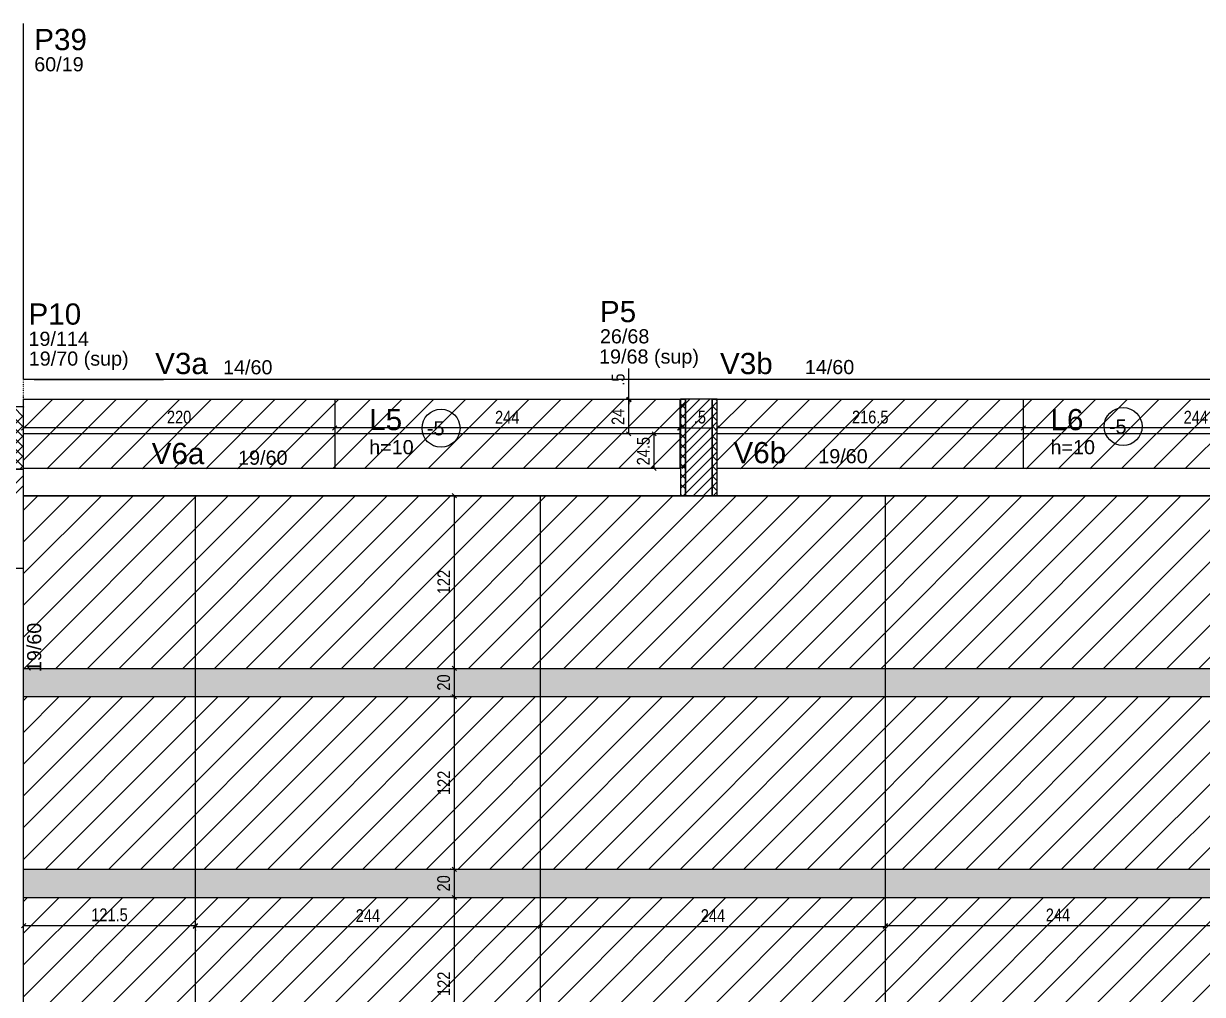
# Model space of a CAD drawing. Extents: x 1022 to 7350, y 170 to 3791.
# Drawn here: x 4524 to 5358, y 2270 to 2956 of the extents above; entities that cross this region are included whole.
import ezdxf

# ---------------------------------------------------------------- set-up
doc = ezdxf.new("R2010")
doc.units = 0
doc.linetypes.add('ESTILO_TQS_0002', pattern=[0.4, 0.1, -0.3])
for name, color, linetype in [('3', 3, 'Continuous'), ('8', 8, 'Continuous'), ('COTA', 241, 'Continuous'), ('ES-VIGA', 3, 'Continuous'), ('L-D', 2, 'Continuous'), ('L-N', 4, 'Continuous'), ('P-D', 2, 'Continuous'), ('Painéis', 200, 'Continuous'), ('Pilares', 5, 'Continuous'), ('VIG-D', 2, 'Continuous'), ('VIG-N', 4, 'Continuous')]:
    doc.layers.add(name, color=color, linetype=linetype)
doc.layers.add('Hachura', color=251, linetype='Continuous', lineweight=9)
doc.layers.add('REAPROVEITAMENTO', color=251, linetype='Continuous', lineweight=9)
doc.styles.add('COTA TECNICA-50', font='techl___.ttf', dxfattribs={"height": 9})
doc.styles.get("Standard").update_dxf_attribs({"font": 'arial.ttf'})
doc.dimstyles.new('COTA PAINEL-50', dxfattribs={"dimtxt": 9, "dimasz": 3, "dimexe": 3, "dimexo": 3, "dimgap": 3, "dimtad": 1, "dimdec": 1, "dimzin": 12, "dimdsep": 46, "dimtxsty": 'COTA TECNICA-50', "dimblk1": 'OBLIQUE', "dimblk2": 'OBLIQUE', "dimsah": 1, "dimcen": 0.9, "dimclrd": 4, "dimclre": 4, "dimclrt": 240, "dimadec": 1, "dimazin": 3, "dimtfac": 1, "dimtdec": 1, "dimtmove": 0, "dimatfit": 3, "dimfxl": 1, "dimtolj": 1, "dimtzin": 12, "dimarcsym": 0})
pattern_1 = [(45, (-1214.97, -298.365), (-11.22532, 11.22532), [])]

# ---------------------------------------------------------------- blocks, each defined once
blk = doc.blocks.new('_Oblique')
at = {"color": 0, "linetype": 'ByBlock', "lineweight": -2}
blk.add_line((-0.5, -0.5), (0.5, 0.5), dxfattribs=at)
blk = doc.blocks.new('*D57')
at = {"layer": 'COTA', "color": 4, "lineweight": -2, "transparency": 16777216}
for p, q in [((4829.15, 2216.36), (4829.15, 2338.36)), ((4831.89, 2338.36), (4832.15, 2338.36)), ((4827.63, 2216.36), (4826.15, 2216.36))]:
    blk.add_line(p, q, dxfattribs=at)
at = {"layer": 'Defpoints', "color": 0, "transparency": 16777216}
for p in [(4828.89, 2338.36), (4829.15, 2338.36), (4830.63, 2216.36)]:
    blk.add_point(p, dxfattribs=at)
at = {"layer": 'COTA', "color": 4, "lineweight": -2, "transparency": 16777216, "xscale": 3, "yscale": 3, "zscale": 3}
for p, rotation in [((4829.15, 2338.36), 90), ((4829.15, 2216.36), 270)]:
    blk.add_blockref('_Oblique', p, dxfattribs=dict(at, rotation=rotation))
at = {"layer": 'COTA', "color": 240, "transparency": 16777216, "insert": (4821.6, 2277.36), "char_height": 9, "attachment_point": 5, "rotation": 90, "style": 'COTA TECNICA-50'}
blk.add_mtext('\\A1;122', dxfattribs=at)
blk = doc.blocks.new('*D58')
at = {"layer": 'COTA', "color": 4, "lineweight": -2, "transparency": 16777216}
for p, q in [((4826.59, 2358.36), (4826.15, 2358.36)), ((4829.15, 2338.36), (4829.15, 2358.36)), ((4831.89, 2338.36), (4832.15, 2338.36))]:
    blk.add_line(p, q, dxfattribs=at)
at = {"layer": 'Defpoints', "color": 0, "transparency": 16777216}
for p in [(4829.15, 2358.36), (4829.59, 2358.36), (4828.89, 2338.36)]:
    blk.add_point(p, dxfattribs=at)
at = {"layer": 'COTA', "color": 4, "lineweight": -2, "transparency": 16777216, "xscale": 3, "yscale": 3, "zscale": 3}
for p, rotation in [((4829.15, 2358.36), 90), ((4829.15, 2338.36), 270)]:
    blk.add_blockref('_Oblique', p, dxfattribs=dict(at, rotation=rotation))
at = {"layer": 'COTA', "color": 240, "transparency": 16777216, "insert": (4821.56, 2348.36), "char_height": 9, "attachment_point": 5, "rotation": 90, "style": 'COTA TECNICA-50'}
blk.add_mtext('\\A1;20', dxfattribs=at)
blk = doc.blocks.new('*D59')
at = {"layer": 'COTA', "color": 4, "lineweight": -2, "transparency": 16777216}
for p, q in [((4827.88, 2480.36), (4826.15, 2480.36)), ((4829.15, 2358.36), (4829.15, 2480.36)), ((4826.59, 2358.36), (4826.15, 2358.36))]:
    blk.add_line(p, q, dxfattribs=at)
at = {"layer": 'Defpoints', "color": 0, "transparency": 16777216}
for p in [(4829.15, 2480.36), (4830.88, 2480.36), (4829.59, 2358.36)]:
    blk.add_point(p, dxfattribs=at)
at = {"layer": 'COTA', "color": 4, "lineweight": -2, "transparency": 16777216, "xscale": 3, "yscale": 3, "zscale": 3}
for p, rotation in [((4829.15, 2480.36), 90), ((4829.15, 2358.36), 270)]:
    blk.add_blockref('_Oblique', p, dxfattribs=dict(at, rotation=rotation))
at = {"layer": 'COTA', "color": 240, "transparency": 16777216, "insert": (4821.6, 2419.36), "char_height": 9, "attachment_point": 5, "rotation": 90, "style": 'COTA TECNICA-50'}
blk.add_mtext('\\A1;122', dxfattribs=at)
blk = doc.blocks.new('*D60')
at = {"layer": 'COTA', "color": 4, "lineweight": -2, "transparency": 16777216}
for p, q in [((4828.84, 2500.36), (4832.15, 2500.36)), ((4829.15, 2480.36), (4829.15, 2500.36)), ((4827.88, 2480.36), (4826.15, 2480.36))]:
    blk.add_line(p, q, dxfattribs=at)
at = {"layer": 'Defpoints', "color": 0, "transparency": 16777216}
for p in [(4825.84, 2500.36), (4829.15, 2500.36), (4830.88, 2480.36)]:
    blk.add_point(p, dxfattribs=at)
at = {"layer": 'COTA', "color": 4, "lineweight": -2, "transparency": 16777216, "xscale": 3, "yscale": 3, "zscale": 3}
for p, rotation in [((4829.15, 2500.36), 90), ((4829.15, 2480.36), 270)]:
    blk.add_blockref('_Oblique', p, dxfattribs=dict(at, rotation=rotation))
at = {"layer": 'COTA', "color": 240, "transparency": 16777216, "insert": (4821.56, 2490.36), "char_height": 9, "attachment_point": 5, "rotation": 90, "style": 'COTA TECNICA-50'}
blk.add_mtext('\\A1;20', dxfattribs=at)
blk = doc.blocks.new('*D196')
at = {"layer": 'COTA', "color": 4, "lineweight": -2, "transparency": 16777216}
for p, q in [((4829.15, 2500.36), (4829.15, 2622.36)), ((4831.07, 2622.36), (4832.15, 2622.36)), ((4789.92, 2500.36), (4832.15, 2500.36))]:
    blk.add_line(p, q, dxfattribs=at)
at = {"layer": 'Defpoints', "color": 0, "transparency": 16777216}
for p in [(4828.07, 2622.36), (4829.15, 2622.36), (4786.92, 2500.36)]:
    blk.add_point(p, dxfattribs=at)
at = {"layer": 'COTA', "color": 4, "lineweight": -2, "transparency": 16777216, "xscale": 3, "yscale": 3, "zscale": 3}
for p, rotation in [((4829.15, 2622.36), 90), ((4829.15, 2500.36), 270)]:
    blk.add_blockref('_Oblique', p, dxfattribs=dict(at, rotation=rotation))
at = {"layer": 'COTA', "color": 240, "transparency": 16777216, "insert": (4821.6, 2561.36), "char_height": 9, "attachment_point": 5, "rotation": 90, "style": 'COTA TECNICA-50'}
blk.add_mtext('\\A1;122', dxfattribs=at)
blk = doc.blocks.new('*D79')
at = {"layer": 'COTA', "color": 4, "lineweight": -2, "transparency": 16777216}
blk.add_line((4524.45, 2318.47), (4645.94, 2318.47), dxfattribs=at)
at = {"layer": 'Defpoints', "color": 0, "transparency": 16777216}
for p in [(4524.45, 2318.47), (4645.94, 2318.47), (4645.94, 2318.47)]:
    blk.add_point(p, dxfattribs=at)
at = {"layer": 'COTA', "color": 4, "lineweight": -2, "transparency": 16777216, "xscale": 3, "yscale": 3, "zscale": 3, "rotation": 180}
blk.add_blockref('_Oblique', (4524.45, 2318.47), dxfattribs=at)
at = {"layer": 'COTA', "color": 4, "lineweight": -2, "transparency": 16777216, "xscale": 3, "yscale": 3, "zscale": 3}
blk.add_blockref('_Oblique', (4645.94, 2318.47), dxfattribs=at)
at = {"layer": 'COTA', "color": 240, "transparency": 16777216, "insert": (4585.19, 2326.07), "char_height": 9, "attachment_point": 5, "style": 'COTA TECNICA-50'}
blk.add_mtext('\\A1;121.5', dxfattribs=at)
blk = doc.blocks.new('*D80')
at = {"layer": 'COTA', "color": 4, "lineweight": -2, "transparency": 16777216}
for p, q in [((4645.94, 2317.97), (4889.94, 2317.97)), ((4645.94, 2315.47), (4645.94, 2314.97))]:
    blk.add_line(p, q, dxfattribs=at)
at = {"layer": 'Defpoints', "color": 0, "transparency": 16777216}
for p in [(4645.94, 2318.47), (4889.94, 2317.97), (4889.94, 2317.97)]:
    blk.add_point(p, dxfattribs=at)
at = {"layer": 'COTA', "color": 4, "lineweight": -2, "transparency": 16777216, "xscale": 3, "yscale": 3, "zscale": 3, "rotation": 180}
blk.add_blockref('_Oblique', (4645.94, 2317.97), dxfattribs=at)
at = {"layer": 'COTA', "color": 4, "lineweight": -2, "transparency": 16777216, "xscale": 3, "yscale": 3, "zscale": 3}
blk.add_blockref('_Oblique', (4889.94, 2317.97), dxfattribs=at)
at = {"layer": 'COTA', "color": 240, "transparency": 16777216, "insert": (4767.94, 2325.54), "char_height": 9, "attachment_point": 5, "style": 'COTA TECNICA-50'}
blk.add_mtext('\\A1;244', dxfattribs=at)
blk = doc.blocks.new('*D81')
at = {"layer": 'COTA', "color": 4, "lineweight": -2, "transparency": 16777216}
for p, q in [((4889.94, 2317.97), (5133.94, 2317.97)), ((5133.94, 2315.47), (5133.94, 2314.97))]:
    blk.add_line(p, q, dxfattribs=at)
at = {"layer": 'Defpoints', "color": 0, "transparency": 16777216}
for p in [(4889.94, 2317.97), (5133.94, 2318.47), (5133.94, 2317.97)]:
    blk.add_point(p, dxfattribs=at)
at = {"layer": 'COTA', "color": 4, "lineweight": -2, "transparency": 16777216, "xscale": 3, "yscale": 3, "zscale": 3, "rotation": 180}
blk.add_blockref('_Oblique', (4889.94, 2317.97), dxfattribs=at)
at = {"layer": 'COTA', "color": 4, "lineweight": -2, "transparency": 16777216, "xscale": 3, "yscale": 3, "zscale": 3}
blk.add_blockref('_Oblique', (5133.94, 2317.97), dxfattribs=at)
at = {"layer": 'COTA', "color": 240, "transparency": 16777216, "insert": (5011.94, 2325.54), "char_height": 9, "attachment_point": 5, "style": 'COTA TECNICA-50'}
blk.add_mtext('\\A1;244', dxfattribs=at)
blk = doc.blocks.new('*D82')
at = {"layer": 'COTA', "color": 4, "lineweight": -2, "transparency": 16777216}
blk.add_line((5133.94, 2318.47), (5377.94, 2318.47), dxfattribs=at)
at = {"layer": 'Defpoints', "color": 0, "transparency": 16777216}
for p in [(5133.94, 2318.47), (5377.94, 2318.47), (5377.94, 2318.47)]:
    blk.add_point(p, dxfattribs=at)
at = {"layer": 'COTA', "color": 4, "lineweight": -2, "transparency": 16777216, "xscale": 3, "yscale": 3, "zscale": 3, "rotation": 180}
blk.add_blockref('_Oblique', (5133.94, 2318.47), dxfattribs=at)
at = {"layer": 'COTA', "color": 4, "lineweight": -2, "transparency": 16777216, "xscale": 3, "yscale": 3, "zscale": 3}
blk.add_blockref('_Oblique', (5377.94, 2318.47), dxfattribs=at)
at = {"layer": 'COTA', "color": 240, "transparency": 16777216, "insert": (5255.94, 2326.04), "char_height": 9, "attachment_point": 5, "style": 'COTA TECNICA-50'}
blk.add_mtext('\\A1;244', dxfattribs=at)
blk = doc.blocks.new('*D252')
at = {"layer": 'COTA', "color": 4, "lineweight": -2, "transparency": 16777216}
blk.add_line((5475.45, 2670.34), (5231.45, 2670.34), dxfattribs=at)
at = {"layer": 'Defpoints', "color": 0, "transparency": 16777216}
for p in [(5231.45, 2670.34), (5231.45, 2670.34), (5475.45, 2670.34)]:
    blk.add_point(p, dxfattribs=at)
at = {"layer": 'COTA', "color": 4, "lineweight": -2, "transparency": 16777216, "xscale": 3, "yscale": 3, "zscale": 3, "rotation": 180}
blk.add_blockref('_Oblique', (5231.45, 2670.34), dxfattribs=at)
at = {"layer": 'COTA', "color": 4, "lineweight": -2, "transparency": 16777216, "xscale": 3, "yscale": 3, "zscale": 3}
blk.add_blockref('_Oblique', (5475.45, 2670.34), dxfattribs=at)
at = {"layer": 'COTA', "color": 240, "transparency": 16777216, "insert": (5353.45, 2677.9), "char_height": 9, "attachment_point": 5, "style": 'COTA TECNICA-50'}
blk.add_mtext('\\A1;244', dxfattribs=at)
blk = doc.blocks.new('*D164')
at = {"layer": 'COTA', "color": 4, "lineweight": -2, "transparency": 16777216}
blk.add_line((5231.45, 2670.34), (5014.95, 2670.34), dxfattribs=at)
at = {"layer": 'Defpoints', "color": 0, "transparency": 16777216}
for p in [(5014.95, 2670.34), (5014.95, 2670.34), (5231.45, 2670.34)]:
    blk.add_point(p, dxfattribs=at)
at = {"layer": 'COTA', "color": 4, "lineweight": -2, "transparency": 16777216, "xscale": 3, "yscale": 3, "zscale": 3, "rotation": 180}
blk.add_blockref('_Oblique', (5014.95, 2670.34), dxfattribs=at)
at = {"layer": 'COTA', "color": 4, "lineweight": -2, "transparency": 16777216, "xscale": 3, "yscale": 3, "zscale": 3}
blk.add_blockref('_Oblique', (5231.45, 2670.34), dxfattribs=at)
at = {"layer": 'COTA', "color": 240, "transparency": 16777216, "insert": (5123.2, 2677.94), "char_height": 9, "attachment_point": 5, "style": 'COTA TECNICA-50'}
blk.add_mtext('\\A1;216.5', dxfattribs=at)
blk = doc.blocks.new('*D165')
at = {"layer": 'COTA', "color": 4, "lineweight": -2, "transparency": 16777216}
blk.add_line((4970.39, 2641.65), (4970.39, 2666.15), dxfattribs=at)
at = {"layer": 'Defpoints', "color": 0, "transparency": 16777216}
for p in [(4970.39, 2666.15), (4970.39, 2666.15), (4970.39, 2641.65)]:
    blk.add_point(p, dxfattribs=at)
at = {"layer": 'COTA', "color": 4, "lineweight": -2, "transparency": 16777216, "xscale": 3, "yscale": 3, "zscale": 3}
for p, rotation in [((4970.39, 2666.15), 90), ((4970.39, 2641.65), 270)]:
    blk.add_blockref('_Oblique', p, dxfattribs=dict(at, rotation=rotation))
at = {"layer": 'COTA', "color": 240, "transparency": 16777216, "insert": (4962.79, 2653.9), "char_height": 9, "attachment_point": 5, "rotation": 90, "style": 'COTA TECNICA-50'}
blk.add_mtext('\\A1;24.5', dxfattribs=at)
blk = doc.blocks.new('*D166')
at = {"layer": 'COTA', "color": 4, "lineweight": -2, "transparency": 16777216}
blk.add_line((4952.38, 2666.15), (4952.38, 2690.15), dxfattribs=at)
at = {"layer": 'Defpoints', "color": 0, "transparency": 16777216}
for p in [(4952.38, 2690.15), (4952.38, 2690.15), (4952.38, 2666.15)]:
    blk.add_point(p, dxfattribs=at)
at = {"layer": 'COTA', "color": 4, "lineweight": -2, "transparency": 16777216, "xscale": 3, "yscale": 3, "zscale": 3}
for p, rotation in [((4952.38, 2690.15), 90), ((4952.38, 2666.15), 270)]:
    blk.add_blockref('_Oblique', p, dxfattribs=dict(at, rotation=rotation))
at = {"layer": 'COTA', "color": 240, "transparency": 16777216, "insert": (4944.81, 2678.15), "char_height": 9, "attachment_point": 5, "rotation": 90, "style": 'COTA TECNICA-50'}
blk.add_mtext('\\A1;24', dxfattribs=at)
blk = doc.blocks.new('*D167')
at = {"layer": 'COTA', "color": 4, "lineweight": -2, "transparency": 16777216}
for p, q in [((4952.57, 2690.65), (4952.57, 2712.24)), ((4952.57, 2690.15), (4952.57, 2690.65)), ((4952.57, 2690.15), (4952.57, 2687.15))]:
    blk.add_line(p, q, dxfattribs=at)
at = {"layer": 'Defpoints', "color": 0, "transparency": 16777216}
for p in [(4952.57, 2690.65), (4952.57, 2690.65), (4952.57, 2690.15)]:
    blk.add_point(p, dxfattribs=at)
at = {"layer": 'COTA', "color": 4, "lineweight": -2, "transparency": 16777216, "xscale": 3, "yscale": 3, "zscale": 3}
for p, rotation in [((4952.57, 2690.65), 270), ((4952.57, 2690.15), 90)]:
    blk.add_blockref('_Oblique', p, dxfattribs=dict(at, rotation=rotation))
at = {"layer": 'COTA', "color": 240, "transparency": 16777216, "insert": (4944.97, 2704.45), "char_height": 9, "attachment_point": 5, "rotation": 90, "style": 'COTA TECNICA-50'}
blk.add_mtext('\\A1;.5', dxfattribs=at)
blk = doc.blocks.new('*D253')
at = {"layer": 'COTA', "color": 4, "lineweight": -2, "transparency": 16777216}
for p, q in [((4988.45, 2670.34), (4985.45, 2670.34)), ((4988.45, 2670.34), (4988.95, 2670.34)), ((4988.95, 2670.34), (5010.54, 2670.34)), ((4988.45, 2667.55), (4988.45, 2667.34)), ((4988.95, 2667.55), (4988.95, 2667.34))]:
    blk.add_line(p, q, dxfattribs=at)
at = {"layer": 'Defpoints', "color": 0, "transparency": 16777216}
for p in [(4988.45, 2670.55), (4988.95, 2670.55), (4988.95, 2670.34)]:
    blk.add_point(p, dxfattribs=at)
at = {"layer": 'COTA', "color": 4, "lineweight": -2, "transparency": 16777216, "xscale": 3, "yscale": 3, "zscale": 3}
blk.add_blockref('_Oblique', (4988.45, 2670.34), dxfattribs=at)
at = {"layer": 'COTA', "color": 4, "lineweight": -2, "transparency": 16777216, "xscale": 3, "yscale": 3, "zscale": 3, "rotation": 180}
blk.add_blockref('_Oblique', (4988.95, 2670.34), dxfattribs=at)
at = {"layer": 'COTA', "color": 240, "transparency": 16777216, "insert": (5002.74, 2677.94), "char_height": 9, "attachment_point": 5, "style": 'COTA TECNICA-50'}
blk.add_mtext('\\A1;.5', dxfattribs=at)
blk = doc.blocks.new('*D254')
at = {"layer": 'COTA', "color": 4, "lineweight": -2, "transparency": 16777216}
blk.add_line((4988.45, 2670.34), (4744.45, 2670.34), dxfattribs=at)
at = {"layer": 'Defpoints', "color": 0, "transparency": 16777216}
for p in [(4744.45, 2670.34), (4744.45, 2670.34), (4988.45, 2670.34)]:
    blk.add_point(p, dxfattribs=at)
at = {"layer": 'COTA', "color": 4, "lineweight": -2, "transparency": 16777216, "xscale": 3, "yscale": 3, "zscale": 3, "rotation": 180}
blk.add_blockref('_Oblique', (4744.45, 2670.34), dxfattribs=at)
at = {"layer": 'COTA', "color": 4, "lineweight": -2, "transparency": 16777216, "xscale": 3, "yscale": 3, "zscale": 3}
blk.add_blockref('_Oblique', (4988.45, 2670.34), dxfattribs=at)
at = {"layer": 'COTA', "color": 240, "transparency": 16777216, "insert": (4866.45, 2677.9), "char_height": 9, "attachment_point": 5, "style": 'COTA TECNICA-50'}
blk.add_mtext('\\A1;244', dxfattribs=at)
blk = doc.blocks.new('*D168')
at = {"layer": 'COTA', "color": 4, "lineweight": -2, "transparency": 16777216}
blk.add_line((4744.45, 2670.34), (4524.45, 2670.34), dxfattribs=at)
at = {"layer": 'Defpoints', "color": 0, "transparency": 16777216}
for p in [(4524.45, 2670.34), (4524.45, 2670.34), (4744.45, 2670.34)]:
    blk.add_point(p, dxfattribs=at)
at = {"layer": 'COTA', "color": 4, "lineweight": -2, "transparency": 16777216, "xscale": 3, "yscale": 3, "zscale": 3, "rotation": 180}
blk.add_blockref('_Oblique', (4524.45, 2670.34), dxfattribs=at)
at = {"layer": 'COTA', "color": 4, "lineweight": -2, "transparency": 16777216, "xscale": 3, "yscale": 3, "zscale": 3}
blk.add_blockref('_Oblique', (4744.45, 2670.34), dxfattribs=at)
at = {"layer": 'COTA', "color": 240, "transparency": 16777216, "insert": (4634.45, 2677.93), "char_height": 9, "attachment_point": 5, "style": 'COTA TECNICA-50'}
blk.add_mtext('\\A1;220', dxfattribs=at)

msp = doc.modelspace()

# ---------------------------------------------------------------- hatches: boundary and pattern name
at = {"layer": 'Hachura', "linetype": 'ByBlock'}
h = msp.add_hatch(color=256, dxfattribs=at)
h.dxf.hatch_style = 1
h.paths.add_polyline_path([(6456.45, 2480.32), (6456.45, 2500.36), (4524.45, 2500.36), (4524.45, 2480.32)])
h = msp.add_hatch(color=256, dxfattribs=at)
h.dxf.hatch_style = 1
h.paths.add_polyline_path([(6456.44, 2358.36), (6456.44, 2338.32), (4524.45, 2338.32), (4524.45, 2358.36)])
at = {"layer": 'REAPROVEITAMENTO', "linetype": 'ByBlock'}
h = msp.add_hatch(dxfattribs=at)
h.set_pattern_fill('ANSI31', color=256, scale=5, style=2)
h.set_pattern_definition([(45, (-101.108, -182.094), (-11.22532, 11.22532), [])])
h.paths.add_polyline_path([(4992.46, 2690.77), (4524.46, 2690.56), (4524.45, 2641.44), (4992.45, 2641.65)])
h = msp.add_hatch(dxfattribs=at)
h.set_pattern_fill('ANSI31', color=256, scale=5, style=2)
h.set_pattern_definition([(45, (389.389, -182.137), (-11.22532, 11.22532), [])])
h.paths.add_polyline_path([(5482.95, 2690.73), (5014.95, 2690.51), (5014.95, 2641.4), (5482.95, 2641.6)])
h = msp.add_hatch(dxfattribs=at)
h.set_pattern_fill('ANSI31', color=256, scale=5, style=2)
h.set_pattern_definition(pattern_1)
h.paths.add_polyline_path([(6456.95, 2622.36), (4524.45, 2622.36), (4524.45, 2571.36), (4524.45, 2500.36), (6456.95, 2500.36)])
h = msp.add_hatch(dxfattribs=at)
h.set_pattern_fill('ANSI31', color=256, scale=5, style=2)
h.set_pattern_definition(pattern_1)
h.paths.add_polyline_path([(6456.95, 2480.36), (4524.45, 2480.36), (4524.45, 2473.86), (4524.45, 2358.36), (6456.95, 2358.36)])
h = msp.add_hatch(dxfattribs=at)
h.set_pattern_fill('ANSI31', color=256, scale=5, style=2)
h.set_pattern_definition([(45, (-1214.97, -440.365), (-11.22532, 11.22532), [])])
h.paths.add_polyline_path([(6109.94, 2338.36), (4524.45, 2338.36), (4524.45, 2331.86), (4524.45, 2216.36), (6109.94, 2216.36)])

# ---------------------------------------------------------------- linework, layer by layer
at = {"layer": '3', "linetype": 'Continuous'}
for centre in [(5302.04, 2671.28), (4819.68, 2670.08)]:
    msp.add_circle(centre, 13.42, dxfattribs=at)
at = {"layer": '8', "linetype": 'Continuous'}
for p, q in [((4524.45, 2712.14), (4524.46, 2753.49)), ((4524.45, 2704.64), (4524.45, 2704.64)), ((4524.45, 2704.64), (4524.45, 2704.64)), ((4531.95, 2704.64), (4623.51, 2704.64)), ((4510.25, 2685.15), (4524.45, 2670.95)), ((4517.32, 2685.15), (4524.45, 2678.02)), ((4524.39, 2685.14), (4524.45, 2685.09)), ((4988.95, 2690.6), (4988.95, 2690.6)), ((4988.95, 2690.6), (4988.95, 2690.6)), ((4988.95, 2684.02), (4992.45, 2687.52)), ((4988.95, 2687.24), (4992.45, 2683.74)), ((4992.45, 2673.38), (5009.67, 2690.61)), ((4992.45, 2680.45), (5002.6, 2690.61)), ((4992.45, 2687.52), (4995.53, 2690.61)), ((4992.45, 2666.31), (5011.45, 2685.31)), ((5011.45, 2685.31), (5014.95, 2688.81)), ((5011.45, 2685.95), (5014.95, 2682.45)), ((5013.87, 2690.6), (5014.95, 2689.52)), ((5014.95, 2690.6), (5014.95, 2690.6)), ((5014.95, 2690.6), (5014.95, 2690.6)), ((4505.45, 2682.88), (4524.45, 2663.87)), ((4505.45, 2660.19), (4524.45, 2679.19)), ((4988.95, 2676.95), (4992.45, 2680.45)), ((4988.95, 2680.17), (4992.45, 2676.67)), ((4992.45, 2659.24), (5011.45, 2678.24)), ((5011.45, 2678.24), (5014.95, 2681.74)), ((5011.45, 2678.88), (5014.95, 2675.38)), ((4505.45, 2675.8), (4524.45, 2656.8)), ((4505.45, 2653.12), (4524.45, 2672.12)), ((4505.45, 2668.73), (4524.45, 2649.73)), ((4988.95, 2669.88), (4992.45, 2673.38)), ((4988.95, 2673.1), (4992.45, 2669.6)), ((4992.44, 2652.17), (5011.45, 2671.17)), ((5011.45, 2671.17), (5014.95, 2674.67)), ((5011.45, 2671.81), (5014.95, 2668.31)), ((4505.45, 2646.05), (4524.45, 2665.04)), ((4505.45, 2661.66), (4524.45, 2642.66)), ((4988.95, 2662.81), (4992.45, 2666.31)), ((4988.95, 2666.03), (4992.45, 2662.53)), ((4992.44, 2645.1), (5011.45, 2664.1)), ((5011.45, 2664.1), (5014.95, 2667.6)), ((5011.45, 2664.74), (5014.95, 2661.24)), ((5011.45, 2657.02), (5014.95, 2660.52)), ((4507.62, 2641.15), (4524.45, 2657.97)), ((4988.94, 2648.67), (4992.44, 2652.17)), ((4988.94, 2651.89), (4992.44, 2648.39)), ((4988.95, 2655.74), (4992.45, 2659.24)), ((4988.95, 2658.96), (4992.45, 2655.46)), ((4992.44, 2638.03), (5011.45, 2657.02)), ((5001.95, 2656.61), (5001.95, 2656.61)), ((5011.44, 2649.95), (5014.94, 2653.45)), ((5011.45, 2657.67), (5014.94, 2654.17)), ((4514.69, 2641.15), (4524.45, 2650.9)), ((4521.76, 2641.14), (4524.45, 2643.83)), ((4988.94, 2641.6), (4992.44, 2645.1)), ((4988.94, 2644.82), (4992.44, 2641.32)), ((4992.44, 2630.96), (5011.44, 2649.95)), ((4992.44, 2623.88), (5011.44, 2642.88)), ((5011.44, 2650.6), (5014.94, 2647.1)), ((5011.44, 2642.88), (5014.94, 2646.38)), ((5011.44, 2643.53), (5014.94, 2640.03)), ((4505.45, 2617.76), (4524.45, 2636.76)), ((4988.94, 2634.53), (4992.44, 2638.03)), ((4988.94, 2637.75), (4992.44, 2634.24)), ((4998.24, 2622.61), (5011.44, 2635.81)), ((5011.44, 2635.81), (5014.94, 2639.31)), ((5011.44, 2636.46), (5014.94, 2632.96)), ((4505.45, 2610.69), (4524.45, 2629.69)), ((4988.94, 2627.46), (4992.44, 2630.96)), ((4988.94, 2630.67), (4992.44, 2627.17)), ((5005.31, 2622.61), (5011.44, 2628.74)), ((5011.44, 2628.74), (5014.94, 2632.24)), ((5011.44, 2629.39), (5014.94, 2625.88)), ((4988.94, 2623.6), (4989.94, 2622.61)), ((4988.94, 2622.61), (4988.94, 2622.61)), ((4991.17, 2622.61), (4992.44, 2623.88)), ((4992.44, 2622.61), (4992.44, 2622.61)), ((5011.44, 2622.61), (5011.44, 2622.61)), ((5012.38, 2622.61), (5014.94, 2625.17)), ((5014.94, 2622.61), (5014.94, 2622.61))]:
    msp.add_line(p, q, dxfattribs=at)
at = {"layer": '8', "linetype": 'ESTILO_TQS_0002'}
msp.add_line((4524.45, 2690.64), (4524.45, 2704.64), dxfattribs=at)
at = {"layer": '8', "linetype": 'Continuous'}
msp.add_lwpolyline([(4524.45, 2685.14), (4524.45, 2690.64)], dxfattribs=at)
at = {"layer": 'ES-VIGA', "linetype": 'Continuous'}
for points in [[(4524.45, 2704.64), (4524.47, 2956.14)], [(5001.95, 2704.6), (4524.45, 2704.64)], [(5488.95, 2704.56), (5001.95, 2704.6)], [(4524.45, 2690.64), (4992.45, 2690.6)], [(5011.45, 2690.6), (5479.45, 2690.56)], [(4988.94, 2641.61), (4524.45, 2641.65)], [(5475.94, 2641.57), (5014.94, 2641.61)], [(4524.45, 2622.65), (4992.44, 2622.61)], [(5011.44, 2622.61), (5479.44, 2622.57)]]:
    msp.add_lwpolyline(points, dxfattribs=at)
at = {"layer": 'Painéis'}
for p, q in [((4744.45, 2690.65), (4744.45, 2641.65)), ((4988.45, 2690.65), (4988.45, 2641.65)), ((5231.45, 2690.65), (5231.45, 2641.65)), ((4988.95, 2666.15), (4524.45, 2666.15)), ((5475.95, 2666.15), (5014.95, 2666.15)), ((4524.45, 2622.36), (6456.94, 2622.36)), ((4524.45, 1836.86), (4524.45, 2622.36)), ((4645.94, 1735.86), (4645.94, 2622.36)), ((4889.94, 1735.86), (4889.94, 2622.36)), ((5133.94, 1735.86), (5133.94, 2622.36)), ((4524.45, 2500.36), (6109.94, 2500.36)), ((4524.45, 2480.36), (6109.94, 2480.36)), ((4524.45, 2358.36), (6456.44, 2358.36)), ((4524.45, 2338.36), (6456.44, 2338.36))]:
    msp.add_line(p, q, dxfattribs=at)
at = {"layer": 'Pilares', "linetype": 'Continuous'}
for points in [[(4505.45, 2641.15), (4524.45, 2641.14), (4524.45, 2685.14), (4505.45, 2685.15), (4505.45, 2641.15)], [(4988.94, 2622.61), (4992.44, 2622.61), (4992.45, 2690.6), (4988.95, 2690.6), (4988.94, 2622.61)], [(4992.44, 2622.61), (5011.44, 2622.61), (5011.45, 2690.61), (4992.45, 2690.61), (4992.44, 2622.61)], [(5011.44, 2622.61), (5014.94, 2622.61), (5014.95, 2690.6), (5011.45, 2690.6), (5011.44, 2622.61)], [(4505.44, 2571.15), (4524.44, 2571.14), (4524.45, 2641.14), (4505.45, 2641.15), (4505.44, 2571.15)]]:
    msp.add_lwpolyline(points, dxfattribs=at)

# ---------------------------------------------------------------- texts
at = {"layer": 'L-D', "linetype": 'Continuous'}
for p in [(4768.85, 2651.74), (5250.68, 2651.7)]:
    msp.add_text('h=10', height=10, rotation=359.99518, dxfattribs=at).set_placement(p)
at = {"layer": 'L-N', "linetype": 'Continuous'}
for s, p in [('P39', (4531.97, 2937.39)), ('P5', (4932.03, 2745.09)), ('P10', (4527.91, 2743.32)), ('L5', (4768.85, 2668.74)), ('L6', (5250.68, 2668.7))]:
    msp.add_text(s, height=15, rotation=359.99518, dxfattribs=at).set_placement(p)
at = {"layer": 'P-D', "linetype": 'Continuous'}
for s, p in [('60/19', (4531.97, 2922.39)), ('19/114', (4527.91, 2728.32)), ('26/68', (4932.03, 2730.09)), ('19/68 (sup)', (4931.41, 2715.79)), ('19/70 (sup)', (4528.1, 2714.33))]:
    msp.add_text(s, height=10, rotation=359.99518, dxfattribs=at).set_placement(p)
at = {"layer": 'VIG-D', "linetype": 'Continuous'}
for s, rotation, p in [('14/60', 359.99518, (4665.49, 2708.2)), ('14/60', 359.99518, (5076.95, 2708.35)), ('-5', 359.99518, (5292.04, 2666.28)), ('-5', 359.99518, (4809.68, 2665.08)), ('19/60', 359.99518, (4676.14, 2644.28)), ('19/60', 359.99518, (5086.44, 2645.35)), ('19/60', 89.99518, (4536.94, 2497.65))]:
    msp.add_text(s, height=10, rotation=rotation, dxfattribs=at).set_placement(p)
at = {"layer": 'VIG-N', "linetype": 'Continuous'}
for s, p in [('V3a', (4617.5, 2708.39)), ('V3b', (5016.95, 2708.35)), ('V6a', (4615.06, 2644.73)), ('V6b', (5026.44, 2645.36))]:
    msp.add_text(s, height=15, rotation=359.99518, dxfattribs=at).set_placement(p)

# ---------------------------------------------------------------- dimensions: what is measured, and where the dimension line sits
at = {"layer": 'COTA'}
for base, p1, p2, picture, middle in [((4952.57, 2690.65), (4952.57, 2690.15), (4952.57, 2690.65), '*D167', (4944.97, 2704.45)), ((4952.38, 2690.15), (4952.38, 2666.15), (4952.38, 2690.15), '*D166', (4944.81, 2678.15))]:
    dim = msp.add_linear_dim(base=base, p1=p1, p2=p2, angle=90, dimstyle='COTA PAINEL-50', dxfattribs=at)
    dim.commit()
    dim.dimension.update_dxf_attribs({"geometry": picture, "text_midpoint": middle})
for base, p1, p2, picture, middle in [((4524.45, 2670.34), (4744.45, 2670.34), (4524.45, 2670.34), '*D168', (4634.45, 2677.93)), ((4744.45, 2670.34), (4988.45, 2670.34), (4744.45, 2670.34), '*D254', (4866.45, 2677.9)), ((4988.95, 2670.34), (4988.45, 2670.55), (4988.95, 2670.55), '*D253', (5002.74, 2677.94)), ((5014.95, 2670.34), (5231.45, 2670.34), (5014.95, 2670.34), '*D164', (5123.2, 2677.94)), ((5231.45, 2670.34), (5475.45, 2670.34), (5231.45, 2670.34), '*D252', (5353.45, 2677.9)), ((4645.94, 2318.47), (4524.45, 2318.47), (4645.94, 2318.47), '*D79', (4585.19, 2326.07))]:
    dim = msp.add_linear_dim(base=base, p1=p1, p2=p2, dimstyle='COTA PAINEL-50', dxfattribs=at)
    dim.commit()
    dim.dimension.update_dxf_attribs({"geometry": picture, "text_midpoint": middle})
dim = msp.add_linear_dim(base=(4970.39, 2666.15), p1=(4970.39, 2641.65), p2=(4970.39, 2666.15), angle=90, dimstyle='COTA PAINEL-50', dxfattribs=at)
dim.commit()
dim.dimension.update_dxf_attribs({"geometry": '*D165', "text_midpoint": (4970.39, 2653.9), "dimtype": 160})
for base, p1, p2, picture, middle in [((4829.15, 2622.36), (4786.92, 2500.36), (4828.07, 2622.36), '*D196', (4821.6, 2561.36)), ((4829.15, 2500.36), (4830.88, 2480.36), (4825.84, 2500.36), '*D60', (4821.56, 2490.36)), ((4829.15, 2480.36), (4829.59, 2358.36), (4830.88, 2480.36), '*D59', (4821.6, 2419.36)), ((4829.15, 2358.36), (4828.89, 2338.36), (4829.59, 2358.36), '*D58', (4821.56, 2348.36)), ((4829.15, 2338.36), (4830.63, 2216.36), (4828.89, 2338.36), '*D57', (4821.6, 2277.36))]:
    dim = msp.add_linear_dim(base=base, p1=p1, p2=p2, angle=90, dimstyle='COTA PAINEL-50', override={"dimtmove": 1}, dxfattribs=at)
    dim.commit()
    dim.dimension.update_dxf_attribs({"geometry": picture, "text_midpoint": middle})
for base, p1, p2, picture, middle in [((4889.94, 2317.97), (4645.94, 2318.47), (4889.94, 2317.97), '*D80', (4767.94, 2325.54)), ((5133.94, 2317.97), (4889.94, 2317.97), (5133.94, 2318.47), '*D81', (5011.94, 2325.54)), ((5377.94, 2318.47), (5133.94, 2318.47), (5377.94, 2318.47), '*D82', (5255.94, 2326.04))]:
    dim = msp.add_linear_dim(base=base, p1=p1, p2=p2, dimstyle='COTA PAINEL-50', override={"dimtmove": 1}, dxfattribs=at)
    dim.commit()
    dim.dimension.update_dxf_attribs({"geometry": picture, "text_midpoint": middle})

doc.saveas('drawing.dxf')
